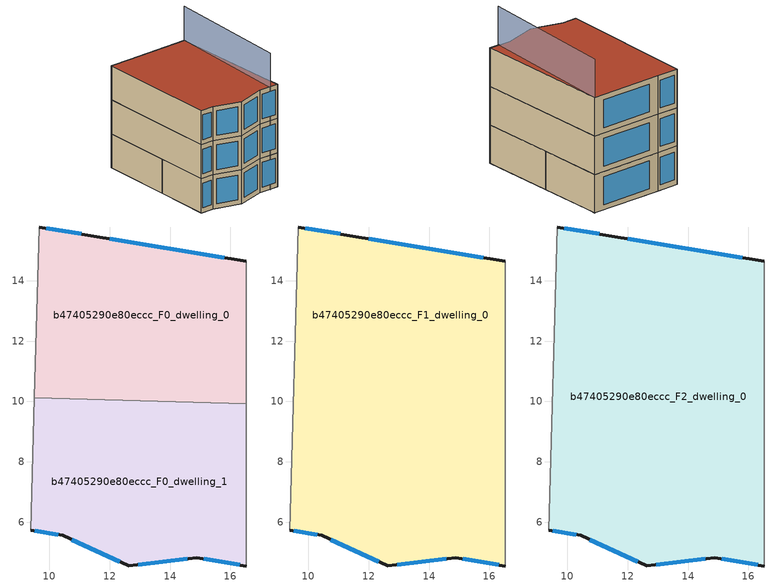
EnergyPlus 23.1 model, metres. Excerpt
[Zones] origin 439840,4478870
b47405290e80eccc_F0_dwelling_0
 floor ground (EU_floor_Construction): 16.53,9.92 16.53,14.65 11.28,15.52 9.67,15.79 9.5,10.13 z0
 wall outside (EU_wall_Construction): 9.67,15.79 11.28,15.52 16.53,14.65 z0:3
 wall adiabatic (EU_wall_Construction): 16.53,14.65 16.53,9.92 / 9.5,10.13 9.67,15.79 z0:3
 wall to b47405290e80eccc_F0_dwelling_1 (EU_wall_Construction): 16.53,9.92 9.5,10.13 z0:3
 window (EU_Window_Construction): 12,15.4 15.8,14.77 / 9.89,15.75 11.05,15.55 z0.42:2.58
b47405290e80eccc_F0_dwelling_1
 floor ground (EU_floor_Construction): 16.54,4.54 16.53,9.92 9.5,10.13 9.37,5.73 10.44,5.56 12.64,4.55 14.89,4.82 z0
 wall outside (EU_wall_Construction): 16.54,4.54 14.89,4.82 12.64,4.55 10.44,5.56 9.37,5.73 z0:3
 wall adiabatic (EU_wall_Construction): 9.37,5.73 9.5,10.13 / 16.53,9.92 16.54,4.54 z0:3
 window (EU_Window_Construction): 10.29,5.58 9.52,5.71 / 16.31,4.58 15.12,4.78 / 14.57,4.78 12.95,4.59 / 12.33,4.69 10.74,5.42 z0.42:2.58
b47405290e80eccc_F1_dwelling_0
 floor to b47405290e80eccc_F0_dwelling_0 (EU_floor_Construction): 16.53,9.92 16.53,14.65 11.27,15.52 9.67,15.79 9.5,10.13 z3
 floor to b47405290e80eccc_F0_dwelling_1 (EU_floor_Construction): 16.54,4.54 16.53,9.92 9.5,10.13 9.37,5.73 10.44,5.56 12.64,4.55 14.89,4.82 z3
 wall outside (EU_wall_Construction): 9.67,15.79 11.28,15.52 16.53,14.65 / 16.54,4.54 14.89,4.82 12.64,4.55 10.44,5.56 9.37,5.73 z3:6
 wall adiabatic (EU_wall_Construction): 9.37,5.73 9.67,15.79 / 16.53,14.65 16.54,4.54 z3:6
 window (EU_Window_Construction): 10.29,5.58 9.52,5.71 / 9.89,15.75 11.05,15.55 / 12,15.4 15.8,14.77 / 16.31,4.58 15.12,4.78 / 14.57,4.78 12.95,4.59 / 12.33,4.69 10.74,5.42 z3.42:5.58
b47405290e80eccc_F2_dwelling_0
 floor to b47405290e80eccc_F1_dwelling_0 (EU_floor_Construction): 16.54,4.54 16.53,14.65 11.27,15.52 9.67,15.79 9.37,5.73 10.44,5.56 12.64,4.55 14.89,4.82 z6
 wall outside (EU_wall_Construction): 9.67,15.79 11.28,15.52 16.53,14.65 / 16.54,4.54 14.89,4.82 12.64,4.55 10.44,5.56 9.37,5.73 z6:9
 wall adiabatic (EU_wall_Construction): 9.37,5.73 9.67,15.79 / 16.53,14.65 16.54,4.54 z6:9
 window (EU_Window_Construction): 10.29,5.58 9.52,5.71 / 9.89,15.75 11.05,15.55 / 12,15.4 15.8,14.77 / 16.31,4.58 15.12,4.78 / 14.57,4.78 12.95,4.59 / 12.33,4.69 10.74,5.42 z6.42:8.58
 roof outside (EU_roof_Construction): 16.53,14.65 16.54,4.54 14.89,4.82 12.64,4.55 10.44,5.56 9.37,5.73 9.67,15.79 11.28,15.52 z9
shading: 15.79,4.6 16.53,14.67 z0:12
[Building]
EU S2 Campaign: North Axis=0; Terrain=City; Solar Distribution=FullExterior
[Site:Location]
Madrid: Latitude=40.5; Longitude=-3.5; Time Zone=1; Elevation=609
[SizingPeriod:WeatherFileDays]
AnnualSizingPeriod: Begin Month=1; Begin Day of Month=1; End Month=12; End Day of Month=31; Day of Week for Start Day=Monday; Use Weather File Daylight Saving Period=No; Use Weather File Rain and Snow Indicators=No
[MATERIAL]
EU_InternalMass_Material: Roughness=MediumRough; Thickness=0.1; Conductivity=1; Density=1800; Specific Heat=900; Thermal Absorptance=0.9; Solar Absorptance=0.7; Visible Absorptance=0.7
[MATERIAL:NOMASS] Roughness=MediumRough; Thermal Absorptance=0.9; Solar Absorptance=0.7; Visible Absorptance=0.7
Name | Thermal Resistance
EU_wall_NoMass | 1.60022
EU_roof_NoMass | 1.57597
EU_floor_NoMass | 0.470652
[WINDOWMATERIAL:SIMPLEGLAZINGSYSTEM]
EU_Window_SimpleGlazing: UFactor=3.28802; Solar Heat Gain Coefficient=0.85; Visible Transmittance=0.85
[CONSTRUCTION]
EU_wall_Construction: EU_wall_NoMass
EU_roof_Construction: EU_roof_NoMass
EU_floor_Construction: EU_floor_NoMass
EU_InternalMass_Construction: EU_InternalMass_Material
EU_Window_Construction: EU_Window_SimpleGlazing
[ZONE] Type=1; Multiplier=1; Ceiling Height=autocalculate; Floor Area=autocalculate; Part of Total Floor Area=Yes
Name | Volume
b47405290e80eccc_F0_dwelling_0; b47405290e80eccc_F0_dwelling_1 | 108.458
b47405290e80eccc_F1_dwelling_0; b47405290e80eccc_F2_dwelling_0 | 216.913
[INTERNALMASS] Construction=EU_InternalMass_Construction
Name | Zone or ZoneList | Surface Area
b47405290e80eccc_F0_dwelling_0_EU_InternalMass | b47405290e80eccc_F0_dwelling_0 | 36.1521
b47405290e80eccc_F0_dwelling_1_EU_InternalMass | b47405290e80eccc_F0_dwelling_1 | 36.1525
b47405290e80eccc_F1_dwelling_0_EU_InternalMass | b47405290e80eccc_F1_dwelling_0 | 72.3044
b47405290e80eccc_F2_dwelling_0_EU_InternalMass | b47405290e80eccc_F2_dwelling_0 | 72.3044
[OTHEREQUIPMENT] Fuel Type=Electricity; Design Level Calculation Method=Watts/Area; Power per Zone Floor Area=1; Fraction Latent=0; Fraction Radiant=0; Fraction Lost=0; Carbon Dioxide Generation Rate=0; EndUse Subcategory=EU_Step8_InternalGains
Name | Zone or ZoneList or Space or SpaceList | Schedule
EU_Step8_InternalGain_b47405290e80eccc_F0_dwelling_0_f000 | b47405290e80eccc_F0_dwelling_0 | EU_Step8_GainSchedule_b47405290e80eccc_F0_dwelling_0_f000
EU_Step8_InternalGain_b47405290e80eccc_F0_dwelling_1_f000 | b47405290e80eccc_F0_dwelling_1 | EU_Step8_GainSchedule_b47405290e80eccc_F0_dwelling_1_f000
EU_Step8_InternalGain_b47405290e80eccc_F1_dwelling_0_f000 | b47405290e80eccc_F1_dwelling_0 | EU_Step8_GainSchedule_b47405290e80eccc_F1_dwelling_0_f000
EU_Step8_InternalGain_b47405290e80eccc_F2_dwelling_0_f000 | b47405290e80eccc_F2_dwelling_0 | EU_Step8_GainSchedule_b47405290e80eccc_F2_dwelling_0_f000
[ZONEVENTILATION:DESIGNFLOWRATE] Schedule=EU_AlwaysOn; Design Flow Rate Calculation Method=AirChanges/Hour; Air Changes per Hour=0.480704; Ventilation Type=Natural; Fan Pressure Rise=0; Fan Total Efficiency=1; Constant Term Coefficient=1; Temperature Term Coefficient=0; Velocity Term Coefficient=0; Velocity Squared Term Coefficient=0; Minimum Indoor Temperature=-100; Maximum Indoor Temperature=100; Delta Temperature=-100; Minimum Outdoor Temperature=-100; Maximum Outdoor Temperature=100; Maximum Wind Speed=40
Name | Zone or ZoneList or Space or SpaceList
EU_ConstantAir_b47405290e80eccc_F0_dwelling_0 | b47405290e80eccc_F0_dwelling_0
EU_ConstantAir_b47405290e80eccc_F0_dwelling_1 | b47405290e80eccc_F0_dwelling_1
EU_ConstantAir_b47405290e80eccc_F1_dwelling_0 | b47405290e80eccc_F1_dwelling_0
EU_ConstantAir_b47405290e80eccc_F2_dwelling_0 | b47405290e80eccc_F2_dwelling_0
[HVACTEMPLATE:THERMOSTAT] Constant Heating Setpoint=20; Constant Cooling Setpoint=50
EU_HeatOnly_b47405290e80eccc_F0_dwelling_0; EU_HeatOnly_b47405290e80eccc_F0_dwelling_1; EU_HeatOnly_b47405290e80eccc_F1_dwelling_0; EU_HeatOnly_b47405290e80eccc_F2_dwelling_0
[HVACTEMPLATE:ZONE:IDEALLOADSAIRSYSTEM] System Availability Schedule=EU_AlwaysOn; Maximum Heating Supply Air Temperature=50; Minimum Cooling Supply Air Temperature=13; Maximum Heating Supply Air Humidity Ratio=0.0156; Minimum Cooling Supply Air Humidity Ratio=0.0077; Heating Limit=NoLimit; Cooling Limit=NoLimit; Heating Availability Schedule=EU_AlwaysOn; Cooling Availability Schedule=EU_CoolingOff; Dehumidification Control Type=ConstantSensibleHeatRatio; Cooling Sensible Heat Ratio=0.7; Dehumidification Setpoint=60; Humidification Control Type=None; Humidification Setpoint=30; Outdoor Air Method=None; Outdoor Air Flow Rate per Person=0.00944; Outdoor Air Flow Rate per Zone Floor Area=0; Outdoor Air Flow Rate per Zone=0; Demand Controlled Ventilation Type=None; Outdoor Air Economizer Type=NoEconomizer; Heat Recovery Type=None; Sensible Heat Recovery Effectiveness=0.7; Latent Heat Recovery Effectiveness=0.65
Name | Template Thermostat
b47405290e80eccc_F0_dwelling_0 | EU_HeatOnly_b47405290e80eccc_F0_dwelling_0
b47405290e80eccc_F0_dwelling_1 | EU_HeatOnly_b47405290e80eccc_F0_dwelling_1
b47405290e80eccc_F1_dwelling_0 | EU_HeatOnly_b47405290e80eccc_F1_dwelling_0
b47405290e80eccc_F2_dwelling_0 | EU_HeatOnly_b47405290e80eccc_F2_dwelling_0
[SIZING:ZONE] Zone Cooling Design Supply Air Temperature Input Method=SupplyAirTemperature; Zone Cooling Design Supply Air Temperature=13; Zone Heating Design Supply Air Temperature Input Method=SupplyAirTemperature; Zone Heating Design Supply Air Temperature=50; Zone Cooling Design Supply Air Humidity Ratio=0.008; Zone Heating Design Supply Air Humidity Ratio=0.008; Cooling Design Air Flow Method=DesignDay; Cooling Design Air Flow Rate=0; Cooling Minimum Air Flow per Zone Floor Area=0.000762; Cooling Minimum Air Flow=0; Cooling Minimum Air Flow Fraction=0.2; Heating Design Air Flow Method=DesignDay; Heating Design Air Flow Rate=0; Heating Maximum Air Flow per Zone Floor Area=0.002032; Heating Maximum Air Flow=0.141576; Heating Maximum Air Flow Fraction=0.3; Account for Dedicated Outdoor Air System=No; Dedicated Outdoor Air System Control Strategy=NeutralSupplyAir; Dedicated Outdoor Air Low Setpoint Temperature for Design=autosize; Dedicated Outdoor Air High Setpoint Temperature for Design=autosize; Zone Load Sizing Method=Sensible Load Only No Latent Load; Zone Latent Cooling Design Supply Air Humidity Ratio Input Method=HumidityRatioDifference; Zone Cooling Design Supply Air Humidity Ratio Difference=0.005; Zone Latent Heating Design Supply Air Humidity Ratio Input Method=HumidityRatioDifference; Zone Humidification Design Supply Air Humidity Ratio Difference=0.005
b47405290e80eccc_F0_dwelling_0; b47405290e80eccc_F0_dwelling_1; b47405290e80eccc_F1_dwelling_0; b47405290e80eccc_F2_dwelling_0
[SCHEDULE:CONSTANT]
Name | Hourly Value
EU_AlwaysOn | 1
EU_CoolingOff | 0
[SCHEDULE:FILE] Column Number=1; Rows to Skip at Top=0; Number of Hours of Data=8760; Column Separator=Comma; Interpolate to Timestep=No; Minutes per Item=60; Adjust Schedule for Daylight Savings=Yes
Name | File
EU_Step8_GainSchedule_b47405290e80eccc_F0_dwelling_0_f000 | ../../schedules/b47405290e80eccc/b47405290e80eccc_F0_dwelling_0_f000_gain.csv
EU_Step8_GainSchedule_b47405290e80eccc_F0_dwelling_1_f000 | ../../schedules/b47405290e80eccc/b47405290e80eccc_F0_dwelling_1_f000_gain.csv
EU_Step8_GainSchedule_b47405290e80eccc_F1_dwelling_0_f000 | ../../schedules/b47405290e80eccc/b47405290e80eccc_F1_dwelling_0_f000_gain.csv
EU_Step8_GainSchedule_b47405290e80eccc_F2_dwelling_0_f000 | ../../schedules/b47405290e80eccc/b47405290e80eccc_F2_dwelling_0_f000_gain.csv
